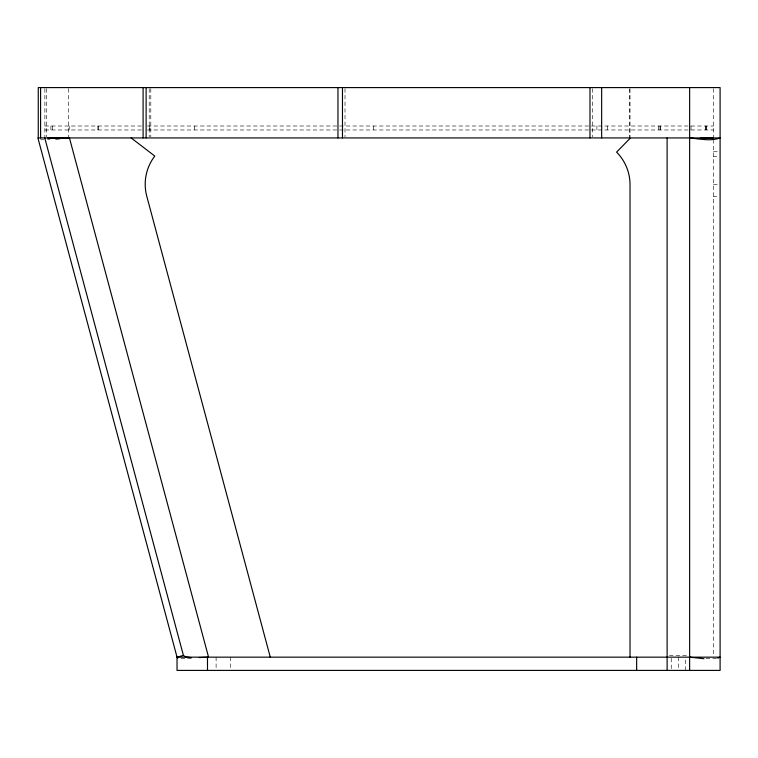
<?xml version="1.0" encoding="UTF-8"?>
<svg xmlns="http://www.w3.org/2000/svg" width="758" height="758" viewBox="0 0 758 758"><rect width="100%" height="100%" fill="white"/><g stroke="black" fill="none" stroke-linecap="round" stroke-linejoin="round"><path stroke-width="0.57" stroke-dasharray="3.79 2.84" d="M671.247 658.266L671.247 669.305M685.478 670.404L685.478 657.158M716.5 658.408L704.855 658.721M191.423 658.579L179.798 658.531M47.574 139.557L49.848 139.481M44.883 126.008L142.703 126.008M147.308 126.008L713.477 126.008M44.883 129.978L142.703 129.978M147.308 129.978L713.477 129.978M713.477 151.742L717.892 151.742M713.477 156.328L716.793 156.328M713.477 184.289L717.892 184.289M713.477 196.284L716.793 196.284M669.371 655.443L687.383 655.443M43.651 139.557L40.667 139.301M713.477 88.648L713.477 136.876M713.477 139.51L713.477 655.983M706.494 126.008L706.494 129.978M705.992 126.008L705.992 129.978M705.527 126.008L705.527 129.978M691.002 126.008L691.002 129.978M678.372 657.158L678.372 669.305M660.493 126.008L660.493 129.978M659.991 126.008L659.991 129.978M658.55 126.008L658.55 129.978M630.031 88.781L630.031 138.401M629.68 88.762L629.68 137.928M607.442 126.008L607.442 129.978M596.906 126.008L596.906 129.978M592.529 88.648L592.529 136.876M373.675 126.008L373.675 129.978M345.004 88.648L345.004 136.876M230.669 657.158L230.669 669.305M216.106 657.158L216.106 670.404M194.692 126.008L194.692 129.978M150.804 88.648L150.804 136.876M149.781 126.008L149.781 129.978M149.222 88.648L149.222 136.876M98.369 126.008L98.369 129.978M97.867 126.008L97.867 129.978M69.234 126.008L69.234 129.978M68.722 88.648L68.722 136.876M52.368 126.008L52.368 129.978M50.9 126.008L50.9 129.978M46.702 88.648L46.702 136.876M44.883 88.648L44.883 136.876"/><path stroke-width="1.14" d="M38.26 137.928L38.26 87.596L720.1 87.596L720.1 670.404L177.031 670.404L177.031 657.158L183.427 655.443L185.71 656.949L191.224 657.584M717.779 658.209L720.1 657.158L177.031 657.158L37.9 137.928L720.1 137.928C710.701 141.5 699.501 138.856 689.638 137.928M713.259 138.079L700.667 137.928M59.55 138.818L55.827 139.112M199.221 657.546L208.564 657.158L69.442 137.928L47.555 137.928M630.031 138.401L616.595 152.112A46.361 46.361 0 0 1 630.031 184.753L630.031 657.158M703.992 658.693L689.638 657.158M177.855 657.991L177.031 657.158M131.143 137.928L154.784 156.063A46.361 46.361 0 0 0 146.787 196.284L270.274 657.158M44.76 137.928L183.427 655.443M689.638 87.596L689.638 670.404M667.116 137.928L667.116 670.404M636.654 657.158L636.654 670.404M601.653 87.596L601.653 137.928M589.989 87.596L589.989 137.928M342.474 87.596L342.474 137.928M337.964 87.596L337.964 137.928M207.493 657.158L207.493 670.404M146.123 87.596L146.123 137.928M143.101 87.596L143.101 137.928M40.581 87.596L40.581 137.928"/></g></svg>
